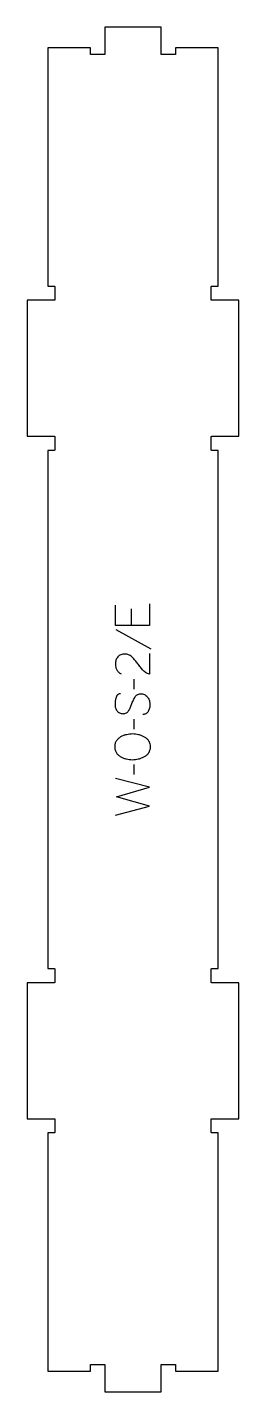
# Model space of a CAD drawing. Extents: x 0 to 186, y 0 to 1200.
import ezdxf

# ---------------------------------------------------------------- set-up
doc = ezdxf.new("R2010")
doc.units = 0
doc.layers.add('1_ANYTOOL_1MMDEEP_LABELS_S', color=2, linetype='CONTINUOUS')
doc.layers.add('4_ANYTOOL_CUTTHROUGH_OUTSI', color=5, linetype='CONTINUOUS')

msp = doc.modelspace()

# ---------------------------------------------------------------- linework, layer by layer
at = {"layer": '1_ANYTOOL_1MMDEEP_LABELS_S'}
for p, q in [((91.228571, 688.271429), (91.228571, 673.614286)), ((77.771429, 670.185714), (108.542857, 653)), ((93.414286, 626.385714), (93.5, 617.6)), ((93.414286, 591.328571), (93.5, 582.542857)), ((93.414286, 551.3), (93.5, 542.514286))]:
    msp.add_line(p, q, dxfattribs=at)
for points in [[(107.3, 692.557143), (107.3, 673.614286), (77.3, 673.614286), (77.3, 691.442857)], [(77.3, 506.942857), (107.3, 514.657143), (78.2, 523.1), (107.3, 531.585714), (77.3, 539.085714)]]:
    msp.add_lwpolyline(points, dxfattribs=at)
for points in [[(107.257143, 648.971429), (107.214286, 630.671429, -0.034491), (105.466954, 631.334207, -0.037732), (103.833929, 632.241071, -0.037744), (102.359292, 633.380366, -0.03482), (101.064286, 634.721429, -0.00859), (98.665703, 637.680653, -0.008791), (96.371429, 640.721429, 0.020588), (94.137986, 643.540717, 0.025206), (91.657143, 646.142857, 0.046908), (90.355901, 647.163452, 0.051091), (88.882143, 647.910714, 0.050722), (87.233968, 648.359447, 0.041139), (85.528571, 648.5, 0.039396), (83.720986, 648.357355, 0.058519), (81.982143, 647.867857, 0.060358), (80.575027, 647.077299, 0.061397), (79.4, 645.971429, 0.048006), (78.47804, 644.615471, 0.045901), (77.825, 643.110714, 0.045216), (77.42244, 641.370653, 0.034258), (77.3, 639.585714, 0.055622), (77.593987, 636.951144, 0.079896), (78.575, 634.507143, 0.080617), (80.2407, 632.537755, 0.060287), (82.4, 631.1)], [(81.885714, 613.571429, 0.071867), (80.549108, 613.378315, 0.100684), (79.367857, 612.751786, 0.047558), (78.891407, 612.277232, 0.038563), (78.502679, 611.727232, 0.037928), (78.15521, 611.030044, 0.026634), (77.9, 610.292857, 0.028461), (77.214017, 607.269524, 0.041577), (76.957143, 604.185714, 0.036938), (77.068283, 602.683354, 0.041531), (77.4125, 601.217857, 0.041583), (77.989708, 599.84048, 0.038125), (78.778571, 598.571429, 0.057611), (79.770476, 597.501276, 0.065808), (80.991071, 596.707143, 0.06469), (82.450626, 596.229647, 0.046778), (83.985714, 596.085714, 0.052235), (85.535557, 596.24807, 0.075448), (86.985714, 596.792857, 0.076671), (88.158767, 597.708949, 0.061023), (89.042857, 598.914286, 0.021951), (90.570203, 601.94314, 0.018213), (91.85, 605.085714, -0.02405), (93.155462, 608.187199, -0.02981), (94.785714, 611.128571, -0.068439), (95.751645, 612.269873, -0.079282), (97.003571, 613.078571, -0.076308), (98.582253, 613.503571, -0.047772), (100.228571, 613.528571, -0.046243), (101.909531, 613.235337, -0.06359), (103.480357, 612.585714, -0.064671), (104.764546, 611.61289, -0.057073), (105.778571, 610.357143, -0.067522), (107.141482, 607.388834, -0.070793), (107.642857, 604.164286, -0.064027), (107.280342, 601.025271, -0.070447), (106.1, 598.1, -0.054374), (105.250367, 596.941583, -0.074742), (104.139286, 596.042857, -0.075199), (102.832907, 595.51985, -0.057737), (101.428571, 595.357143)]]:
    msp.add_lwpolyline(points, format="xyb", dxfattribs=at)
msp.add_lwpolyline([(76.957143, 567.371429, -0.064784), (77.305064, 570.045384, -0.088904), (78.435714, 572.471429, -0.05419), (80.127844, 574.393993, -0.051179), (82.185714, 575.921429, -0.041653), (84.614487, 577.103628, -0.036749), (87.2, 577.892857, -0.024892), (89.819263, 578.350636, -0.030823), (92.471429, 578.514286, -0.034269), (95.043925, 578.337766, -0.031918), (97.571429, 577.823214, -0.031725), (100.180825, 576.935027, -0.026303), (102.671429, 575.75, -0.058719), (104.833176, 574.226219, -0.077745), (106.496429, 572.1875, -0.077243), (107.475266, 569.700512, -0.055252), (107.771429, 567.028571, -0.054051), (107.47285, 564.274646, -0.077615), (106.475, 561.708929, -0.078558), (104.787927, 559.633855, -0.060481), (102.585714, 558.092857, -0.02629), (100.046495, 556.906197, -0.031299), (97.389286, 556.019643, -0.031469), (94.80247, 555.504604, -0.033416), (92.171429, 555.328571, -0.032847), (89.45448, 555.507249, -0.035049), (86.7875, 556.051786, -0.03503), (84.210461, 556.967759, -0.032231), (81.778571, 558.221429, -0.062518), (79.711477, 559.843317, -0.074052), (78.1625, 561.955357, -0.072322), (77.231609, 564.58221, -0.049083)], format="xyb", close=True, dxfattribs=at)
at = {"layer": '4_ANYTOOL_CUTTHROUGH_OUTSI'}
msp.add_lwpolyline([(167.5, 372), (167.5, 827.5), (161.75, 827.5, -0.414214), (161.5, 827.75), (161.5, 839.75, -0.414214), (161.75, 840), (185.5, 840), (185.5, 959.5), (161.75, 959.5, -0.414214), (161.5, 959.75), (161.5, 971.75, -0.414214), (161.75, 972), (167.5, 972), (167.5, 1181.5), (130, 1181.5), (130, 1175.75, -0.414214), (129.75, 1175.5), (117.75, 1175.5, -0.414214), (117.5, 1175.75), (117.5, 1199.5), (68, 1199.5), (68, 1175.75, -0.414214), (67.75, 1175.5), (55.75, 1175.5, -0.414214), (55.5, 1175.75), (55.5, 1181.5), (18, 1181.5), (18, 972), (23.75, 972, -0.414214), (24, 971.75), (24, 959.75, -0.414214), (23.75, 959.5), (0, 959.5), (0, 840), (23.75, 840, -0.414214), (24, 839.75), (24, 827.75, -0.414214), (23.75, 827.5), (18, 827.5), (18, 372), (23.75, 372, -0.414214), (24, 371.75), (24, 359.75, -0.414214), (23.75, 359.5), (0, 359.5), (0, 240), (23.75, 240, -0.414214), (24, 239.75), (24, 227.75, -0.414214), (23.75, 227.5), (18, 227.5), (18, 18), (55.5, 18), (55.5, 23.75, -0.414214), (55.75, 24), (67.75, 24, -0.414214), (68, 23.75), (68, 0), (117.5, 0), (117.5, 23.75, -0.414214), (117.75, 24), (129.75, 24, -0.414214), (130, 23.75), (130, 18), (167.5, 18), (167.5, 227.5), (161.75, 227.5, -0.414214), (161.5, 227.75), (161.5, 239.75, -0.414214), (161.75, 240), (185.5, 240), (185.5, 359.5), (161.75, 359.5, -0.414214), (161.5, 359.75), (161.5, 371.75, -0.414214), (161.75, 372)], format="xyb", close=True, dxfattribs=at)

doc.saveas('drawing.dxf')
